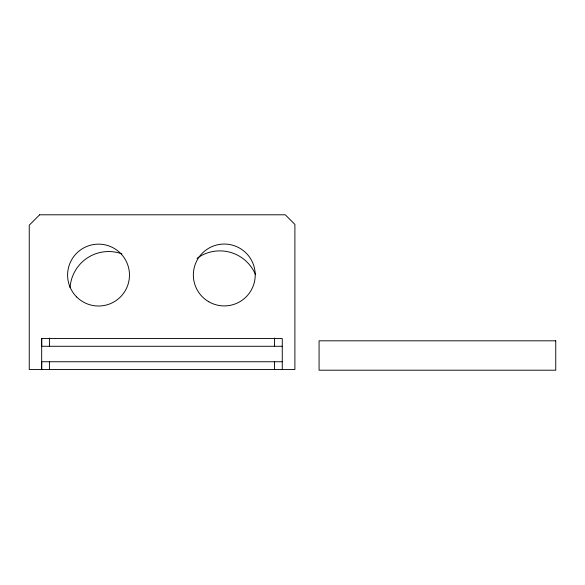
<?xml version="1.0" encoding="UTF-8"?>
<svg xmlns="http://www.w3.org/2000/svg" width="585" height="585" viewBox="0 0 585 585"><rect width="100%" height="100%" fill="white"/><g stroke="black" fill="none" stroke-linecap="round" stroke-linejoin="round"><path stroke-width="0.88" d="M282.27 361.749L41.71 361.749L41.674 369.486L41.674 338.547L282.27 338.547L282.27 369.486M282.27 346.283L41.71 346.283L41.674 338.547M274.533 338.086L274.533 346.283M274.533 361.749L274.533 369.486M49.411 338.086L49.411 346.283M49.411 361.749L49.411 369.486M70.068 287.696A38.669 38.669 0 0 1 121.877 253.868M196.97 258.365A38.669 38.669 0 0 1 255.557 274.753M39.648 214.797L29.25 225.203L29.25 369.486L294.898 369.486L294.898 224.421L285.275 214.797L39.648 214.797M555.75 340.814L319.081 340.814L319.081 370.203L555.75 370.203L555.75 340.814M208.816 301.78A30.939 30.939 0 0 0 255.221 274.987A30.939 30.939 0 0 0 208.816 248.194A30.939 30.939 0 0 0 208.816 301.78M76.657 296.953A30.939 30.939 0 0 0 128.422 283.089A30.939 30.939 0 0 0 90.529 245.195A30.939 30.939 0 0 0 76.657 296.953"/></g></svg>
